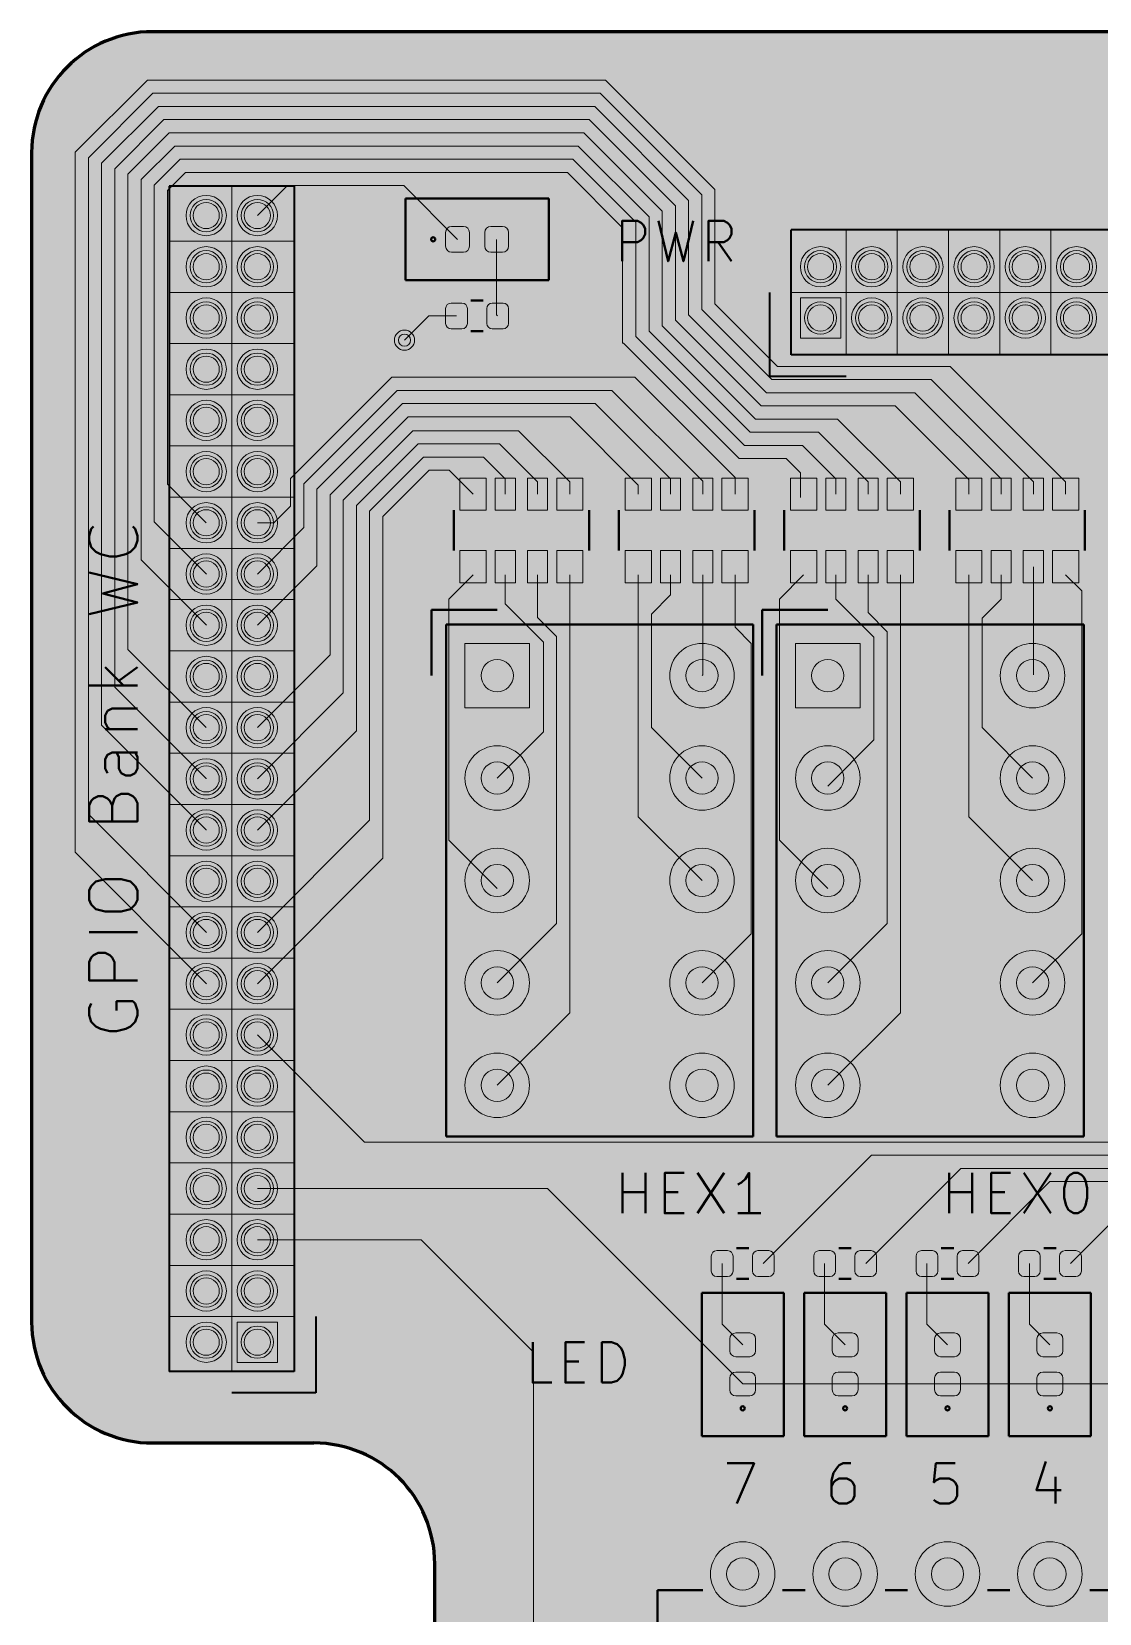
# Model space of a CAD drawing. Header units: millimetres. Extents: x 0 to 100, y -70 to 0.
# Drawn here: x 0 to 26.49, y -39.22 to 0 of the extents above; entities that cross this region are included whole.
import ezdxf

# ---------------------------------------------------------------- set-up
doc = ezdxf.new("R2010")
doc.units = ezdxf.units.MM
for name, color, linetype, lineweight, true_color in [('application board F.Cu', 8, 'Continuous', 18, 0x777779), ('application board F.Silkscreen', 18, 'Continuous', 40, 0x000000), ('application board pcb edge', 18, 'Continuous', 60, 0x000000), ('GPIO connector frame', 18, 'Continuous', 35, 0x000000), ('GPIO connector holes', 18, 'Continuous', 5, 0x000000), ('pcb board fill', 7, 'Continuous', 13, 0xefefef)]:
    doc.layers.add(name, color=color, linetype=linetype, lineweight=lineweight, true_color=true_color)

msp = doc.modelspace()

# ---------------------------------------------------------------- hatches: boundary and pattern name
at = {"layer": 'pcb board fill', "transparency": 33554687}
h = msp.add_hatch(color=256, dxfattribs=at)
edge = h.paths.add_edge_path(flags=0)
edge.add_line((100, -67.01), (100, -35.01))
edge.add_line((100, -35.01), (100, -3))
edge.add_arc((97, -3), 3, 0, 90)
edge.add_line((97, 0), (50, 0))
edge.add_line((50, 0), (3, 0))
edge.add_arc((3, -3), 3, 90, 180)
edge.add_line((0, -3), (0, -32))
edge.add_arc((3, -32), 3, 180, 270)
edge.add_line((3, -35), (7, -35))
edge.add_arc((7, -38), 3, 0, 90, ccw=False)
edge.add_line((10, -38), (10, -57))
edge.add_arc((13, -57), 3, 180, 270)
edge.add_line((13, -60), (15, -60))
edge.add_arc((15, -63), 3, 0, 90, ccw=False)
edge.add_line((18, -63), (18, -68))
edge.add_arc((20, -68), 2, 180, 270)
edge.add_line((20, -70), (50, -70))
edge.add_line((50, -70), (97, -70.000025))
edge.add_arc((96.9974, -66.9974), 3.002626, 270.0496133, 359.7595675)

# ---------------------------------------------------------------- linework, layer by layer
at = {"layer": 'application board F.Cu', "flags": 128}
for points in [[(1.081, -2.991864), (2.871864, -1.201)], [(1.408, -3.127312), (3.007312, -1.528)], [(2.871864, -1.201), (14.238136, -1.201)], [(3.007312, -1.528), (14.102688, -1.528)], [(14.102688, -1.528), (16.623, -4.048312)], [(14.238136, -1.201), (16.95, -3.912864)], [(1.735, -3.26276), (3.14276, -1.855)], [(3.14276, -1.855), (13.96724, -1.855)], [(13.96724, -1.855), (16.296, -4.18376)], [(3.278208, -2.182), (2.062, -3.398208)], [(13.831792, -2.182), (3.278208, -2.182)], [(15.969, -4.319208), (13.831792, -2.182)], [(3.413656, -2.509), (2.389, -3.533656)], [(13.696344, -2.509), (3.413656, -2.509)], [(15.642, -4.454656), (13.696344, -2.509)], [(1.081, -20.351), (1.081, -2.991864)], [(1.408, -19.408), (1.408, -3.127312)], [(2.716, -3.669104), (3.549104, -2.836)], [(3.549104, -2.836), (13.560896, -2.836)], [(13.560896, -2.836), (15.315, -4.590104)], [(1.735, -17.195), (1.735, -3.26276)], [(2.062, -3.398208), (2.062, -16.252)], [(3.043, -3.804552), (3.684552, -3.163)], [(3.82, -3.49), (3.37, -3.94)], [(3.684552, -3.163), (13.425448, -3.163)], [(13.29, -3.49), (3.82, -3.49)], [(14.661, -4.861), (13.29, -3.49)], [(13.425448, -3.163), (14.988, -4.725552)], [(2.389, -3.533656), (2.389, -15.319)], [(2.716, -13.096), (2.716, -3.669104)], [(3.043, -12.153), (3.043, -3.804552)], [(5.6, -4.56), (6.343, -3.817)], [(6.343, -3.817), (9.232, -3.817)], [(9.232, -3.817), (10.565, -5.15)], [(16.95, -3.912864), (16.95, -6.750416)], [(3.37, -3.94), (3.37, -11.22)], [(16.296, -4.18376), (16.296, -7.021312)], [(16.623, -4.048312), (16.623, -6.885864)], [(15.315, -4.590104), (15.315, -7.427656)], [(15.642, -7.292208), (15.642, -4.454656)], [(15.969, -7.15676), (15.969, -4.319208)], [(10.27, -4.9775), (10.281228, -4.921054), (10.313202, -4.873202), (10.361054, -4.841228), (10.4175, -4.83), (10.7125, -4.83), (10.768946, -4.841228), (10.816798, -4.873202), (10.848772, -4.921054), (10.86, -4.9775), (10.86, -5.3225), (10.848772, -5.378946), (10.816798, -5.426798), (10.768946, -5.458772), (10.7125, -5.47), (10.4175, -5.47), (10.361054, -5.458772), (10.313202, -5.426798), (10.281228, -5.378946), (10.27, -5.3225), (10.27, -4.9775)], [(11.24, -4.9775), (11.251228, -4.921054), (11.283202, -4.873202), (11.331054, -4.841228), (11.3875, -4.83), (11.6825, -4.83), (11.738946, -4.841228), (11.786798, -4.873202), (11.818772, -4.921054), (11.83, -4.9775), (11.83, -5.3225), (11.818772, -5.378946), (11.786798, -5.426798), (11.738946, -5.458772), (11.6825, -5.47), (11.3875, -5.47), (11.331054, -5.458772), (11.283202, -5.426798), (11.251228, -5.378946), (11.24, -5.3225), (11.24, -4.9775)], [(14.661, -7.723), (14.661, -4.861)], [(14.988, -4.725552), (14.988, -7.563104)], [(11.535, -5.15), (11.535, -7.025)], [(19.07, -6.6), (20.07, -6.6), (20.07, -7.6), (19.07, -7.6), (19.07, -6.6)], [(9.25, -7.65), (9.85, -7.05)], [(9.85, -7.05), (10.54, -7.05)], [(10.27, -6.865), (10.280276, -6.813338), (10.309541, -6.769541), (10.353338, -6.740276), (10.405, -6.73), (10.675, -6.73), (10.726662, -6.740276), (10.770459, -6.769541), (10.799724, -6.813338), (10.81, -6.865), (10.81, -7.235), (10.799724, -7.286662), (10.770459, -7.330459), (10.726662, -7.359724), (10.675, -7.37), (10.405, -7.37), (10.353338, -7.359724), (10.309541, -7.330459), (10.280276, -7.286662), (10.27, -7.235), (10.27, -6.865)], [(11.29, -6.865), (11.300276, -6.813338), (11.329541, -6.769541), (11.373338, -6.740276), (11.425, -6.73), (11.695, -6.73), (11.746662, -6.740276), (11.790459, -6.769541), (11.819724, -6.813338), (11.83, -6.865), (11.83, -7.235), (11.819724, -7.286662), (11.790459, -7.330459), (11.746662, -7.359724), (11.695, -7.37), (11.425, -7.37), (11.373338, -7.359724), (11.329541, -7.330459), (11.300276, -7.286662), (11.29, -7.235), (11.29, -6.865)], [(11.535, -7.025), (11.56, -7.05)], [(16.296, -7.021312), (18.228688, -8.954)], [(16.623, -6.885864), (18.364136, -8.627)], [(16.95, -6.750416), (18.499584, -8.3)], [(15.315, -7.427656), (17.822344, -9.935)], [(17.957792, -9.608), (15.642, -7.292208)], [(18.09324, -9.281), (15.969, -7.15676)], [(14.685448, -7.723), (14.661, -7.723)], [(17.551448, -10.589), (14.685448, -7.723)], [(14.988, -7.563104), (17.686896, -10.262)], [(6.423, -11.077), (8.931, -8.569)], [(8.931, -8.569), (14.961, -8.569)], [(14.961, -8.569), (17.45, -11.058)], [(18.364136, -8.627), (22.311, -8.627)], [(18.499584, -8.3), (22.784, -8.3)], [(22.311, -8.627), (24.85, -11.166)], [(22.784, -8.3), (25.65, -11.166)], [(9.066448, -8.896), (6.75, -11.212448)], [(14.396, -8.896), (9.066448, -8.896)], [(16.65, -11.15), (14.396, -8.896)], [(18.228688, -8.954), (21.913, -8.954)], [(21.913, -8.954), (24.05, -11.091)], [(9.201896, -9.223), (7.077, -11.347896)], [(13.982, -9.223), (9.201896, -9.223)], [(15.85, -11.091), (13.982, -9.223)], [(21.421, -9.281), (18.09324, -9.281)], [(23.25, -11.11), (21.421, -9.281)], [(9.337344, -9.55), (7.404, -11.483344)], [(13.356328, -9.55), (9.337344, -9.55)], [(15.05, -11.243672), (13.356328, -9.55)], [(19.992, -9.608), (17.957792, -9.608)], [(21.55, -11.166), (19.992, -9.608)], [(9.453792, -9.896), (7.731, -11.618792)], [(12.08, -9.896), (9.453792, -9.896)], [(13.35, -11.166), (12.08, -9.896)], [(17.822344, -9.935), (19.519, -9.935)], [(19.519, -9.935), (20.75, -11.166)], [(9.58924, -10.223), (8.058, -11.75424)], [(9.724688, -10.55), (8.385, -11.889688)], [(11.607, -10.223), (9.58924, -10.223)], [(11.209, -10.55), (9.724688, -10.55)], [(11.75, -11.091), (11.209, -10.55)], [(12.55, -11.166), (11.607, -10.223)], [(18.719, -10.589), (17.551448, -10.589)], [(17.686896, -10.262), (19.121, -10.262)], [(19.07, -10.94), (18.719, -10.589)], [(19.121, -10.262), (19.95, -11.091)], [(8.712, -12.025136), (9.860136, -10.877)], [(9.860136, -10.877), (10.357, -10.877)], [(10.357, -10.877), (10.95, -11.47)], [(19.07, -11.55), (19.07, -10.94)], [(3.37, -11.22), (4.33, -12.18)], [(6.423, -11.767), (6.423, -11.077)], [(6.75, -11.212448), (6.75, -12.3)], [(7.077, -11.347896), (7.077, -13.243)], [(10.625, -11.07), (11.275, -11.07), (11.275, -11.87), (10.625, -11.87), (10.625, -11.07)], [(11.5, -11.07), (12, -11.07), (12, -11.87), (11.5, -11.87), (11.5, -11.07)], [(11.75, -11.47), (11.75, -11.091)], [(12.3, -11.07), (12.8, -11.07), (12.8, -11.87), (12.3, -11.87), (12.3, -11.07)], [(12.55, -11.47), (12.55, -11.166)], [(13.025, -11.07), (13.675, -11.07), (13.675, -11.87), (13.025, -11.87), (13.025, -11.07)], [(13.35, -11.47), (13.35, -11.166)], [(14.725, -11.07), (15.375, -11.07), (15.375, -11.87), (14.725, -11.87), (14.725, -11.07)], [(15.05, -11.47), (15.05, -11.243672)], [(15.6, -11.07), (16.1, -11.07), (16.1, -11.87), (15.6, -11.87), (15.6, -11.07)], [(15.85, -11.47), (15.85, -11.091)], [(16.4, -11.07), (16.9, -11.07), (16.9, -11.87), (16.4, -11.87), (16.4, -11.07)], [(16.65, -11.47), (16.65, -11.15)], [(17.125, -11.07), (17.775, -11.07), (17.775, -11.87), (17.125, -11.87), (17.125, -11.07)], [(17.45, -11.058), (17.45, -11.47)], [(18.825, -11.07), (19.475, -11.07), (19.475, -11.87), (18.825, -11.87), (18.825, -11.07)], [(19.7, -11.07), (20.2, -11.07), (20.2, -11.87), (19.7, -11.87), (19.7, -11.07)], [(19.95, -11.091), (19.95, -11.47)], [(20.5, -11.07), (21, -11.07), (21, -11.87), (20.5, -11.87), (20.5, -11.07)], [(20.75, -11.166), (20.75, -11.47)], [(21.225, -11.07), (21.875, -11.07), (21.875, -11.87), (21.225, -11.87), (21.225, -11.07)], [(21.55, -11.47), (21.55, -11.166)], [(22.925, -11.07), (23.575, -11.07), (23.575, -11.87), (22.925, -11.87), (22.925, -11.07)], [(23.25, -11.47), (23.25, -11.11)], [(23.8, -11.07), (24.3, -11.07), (24.3, -11.87), (23.8, -11.87), (23.8, -11.07)], [(24.05, -11.091), (24.05, -11.47)], [(24.6, -11.07), (25.1, -11.07), (25.1, -11.87), (24.6, -11.87), (24.6, -11.07)], [(24.85, -11.166), (24.85, -11.47)], [(25.325, -11.07), (25.975, -11.07), (25.975, -11.87), (25.325, -11.87), (25.325, -11.07)], [(25.65, -11.166), (25.65, -11.47)], [(6.01, -12.18), (6.423, -11.767)], [(7.404, -11.483344), (7.404, -15.456)], [(7.731, -11.618792), (7.731, -16.399)], [(8.058, -11.75424), (8.058, -17.342)], [(4.34, -13.45), (3.043, -12.153)], [(8.385, -11.889688), (8.385, -19.555)], [(8.712, -20.498), (8.712, -12.025136)], [(5.6, -12.18), (6.01, -12.18)], [(6.75, -12.3), (5.6, -13.45)], [(10.625, -12.87), (11.275, -12.87), (11.275, -13.67), (10.625, -13.67), (10.625, -12.87)], [(11.5, -12.87), (12, -12.87), (12, -13.67), (11.5, -13.67), (11.5, -12.87)], [(12.3, -12.87), (12.8, -12.87), (12.8, -13.67), (12.3, -13.67), (12.3, -12.87)], [(13.025, -12.87), (13.675, -12.87), (13.675, -13.67), (13.025, -13.67), (13.025, -12.87)], [(14.725, -12.87), (15.375, -12.87), (15.375, -13.67), (14.725, -13.67), (14.725, -12.87)], [(15.6, -12.87), (16.1, -12.87), (16.1, -13.67), (15.6, -13.67), (15.6, -12.87)], [(16.4, -12.87), (16.9, -12.87), (16.9, -13.67), (16.4, -13.67), (16.4, -12.87)], [(17.125, -12.87), (17.775, -12.87), (17.775, -13.67), (17.125, -13.67), (17.125, -12.87)], [(18.825, -12.87), (19.475, -12.87), (19.475, -13.67), (18.825, -13.67), (18.825, -12.87)], [(19.7, -12.87), (20.2, -12.87), (20.2, -13.67), (19.7, -13.67), (19.7, -12.87)], [(20.5, -12.87), (21, -12.87), (21, -13.67), (20.5, -13.67), (20.5, -12.87)], [(21.225, -12.87), (21.875, -12.87), (21.875, -13.67), (21.225, -13.67), (21.225, -12.87)], [(22.925, -12.87), (23.575, -12.87), (23.575, -13.67), (22.925, -13.67), (22.925, -12.87)], [(23.8, -12.87), (24.3, -12.87), (24.3, -13.67), (23.8, -13.67), (23.8, -12.87)], [(24.6, -12.87), (25.1, -12.87), (25.1, -13.67), (24.6, -13.67), (24.6, -12.87)], [(25.325, -12.87), (25.975, -12.87), (25.975, -13.67), (25.325, -13.67), (25.325, -12.87)], [(4.34, -14.72), (2.716, -13.096)], [(7.077, -13.243), (5.6, -14.72)], [(24.85, -13.27), (24.85, -15.95)], [(10.95, -13.47), (10.35, -14.07)], [(11.75, -13.47), (11.75, -14.192109)], [(12.55, -13.47), (12.55, -14.529661)], [(13.35, -13.47), (13.35, -24.33)], [(15.05, -13.47), (15.05, -19.47)], [(15.85, -13.47), (15.85, -13.97)], [(16.65, -13.47), (16.65, -15.95)], [(17.45, -13.47), (17.45, -14.77)], [(19.15, -13.47), (18.55, -14.07)], [(19.95, -13.47), (19.95, -14.07)], [(20.75, -13.47), (20.75, -14.407552)], [(21.55, -13.47), (21.55, -24.33)], [(23.25, -13.47), (23.25, -19.47)], [(24.05, -13.47), (24.05, -14.07)], [(25.65, -13.47), (26.05, -13.87)], [(10.35, -14.07), (10.35, -20.05)], [(15.85, -13.97), (15.377, -14.443)], [(18.55, -14.07), (18.55, -20.05)], [(19.95, -14.07), (20.896, -15.016)], [(24.05, -14.07), (23.577, -14.543)], [(26.05, -13.87), (26.05, -22.37)], [(11.75, -14.192109), (12.696, -15.138109)], [(15.377, -14.443), (15.377, -17.257)], [(20.75, -14.407552), (21.223, -14.880552)], [(12.55, -14.529661), (13.023, -15.002661)], [(17.45, -14.77), (17.85, -15.17)], [(21.223, -14.880552), (21.223, -22.117)], [(23.577, -14.543), (23.577, -17.257)], [(10.75, -16.77), (10.75, -15.17), (12.35, -15.17), (12.35, -16.77), (10.75, -16.77)], [(12.696, -15.138109), (12.696, -17.364)], [(13.023, -15.002661), (13.023, -22.117)], [(17.85, -15.17), (17.85, -22.37)], [(18.95, -16.77), (18.95, -15.17), (20.55, -15.17), (20.55, -16.77), (18.95, -16.77)], [(20.896, -15.016), (20.896, -17.564)], [(2.389, -15.319), (4.33, -17.26)], [(7.404, -15.456), (5.6, -17.26)], [(16.65, -15.95), (16.63, -15.97)], [(2.062, -16.252), (4.33, -18.52)], [(7.731, -16.399), (5.6, -18.53)], [(4.33, -19.79), (1.735, -17.195)], [(15.377, -17.257), (16.63, -18.51)], [(23.577, -17.257), (24.83, -18.51)], [(8.058, -17.342), (5.6, -19.8)], [(12.696, -17.364), (11.55, -18.51)], [(20.896, -17.564), (19.75, -18.71)], [(4.33, -18.52), (4.33, -18.53)], [(4.34, -22.34), (1.408, -19.408)], [(8.385, -19.555), (5.6, -22.34)], [(15.05, -19.47), (16.63, -21.05)], [(23.25, -19.47), (24.83, -21.05)], [(4.33, -19.8), (4.33, -19.79)], [(4.34, -23.61), (1.081, -20.351)], [(10.35, -20.05), (11.55, -21.25)], [(18.55, -20.05), (19.75, -21.25)], [(5.6, -23.61), (8.712, -20.498)], [(13.023, -22.117), (11.55, -23.59)], [(21.223, -22.117), (19.75, -23.59)], [(17.85, -22.37), (16.63, -23.59)], [(26.05, -22.37), (24.83, -23.59)], [(13.35, -24.33), (11.55, -26.13)], [(21.55, -24.33), (19.75, -26.13)], [(8.25789, -27.53789), (5.6, -24.88)], [(32.31211, -27.53789), (8.25789, -27.53789)], [(20.83511, -27.86489), (18.15, -30.55)], [(23.04811, -28.19189), (20.69, -30.55)], [(37.497974, -27.86489), (20.83511, -27.86489)], [(37.633422, -28.19189), (23.04811, -28.19189)], [(25.26111, -28.51889), (23.23, -30.55)], [(37.76887, -28.51889), (25.26111, -28.51889)], [(5.6, -28.69), (12.795, -28.69)], [(12.795, -28.69), (17.64, -33.535)], [(25.77, -30.55), (27.47411, -28.84589)], [(5.6, -29.96), (9.66, -29.96)], [(9.66, -29.96), (12.45, -32.75)], [(17.4, -30.735), (17.389724, -30.786662), (17.360459, -30.830459), (17.316662, -30.859724), (17.265, -30.87), (16.995, -30.87), (16.943338, -30.859724), (16.899541, -30.830459), (16.870276, -30.786662), (16.86, -30.735), (16.86, -30.365), (16.870276, -30.313338), (16.899541, -30.269541), (16.943338, -30.240276), (16.995, -30.23), (17.265, -30.23), (17.316662, -30.240276), (17.360459, -30.269541), (17.389724, -30.313338), (17.4, -30.365), (17.4, -30.735)], [(17.13, -30.55), (17.13, -32.055)], [(18.42, -30.735), (18.409724, -30.786662), (18.380459, -30.830459), (18.336662, -30.859724), (18.285, -30.87), (18.015, -30.87), (17.963338, -30.859724), (17.919541, -30.830459), (17.890276, -30.786662), (17.88, -30.735), (17.88, -30.365), (17.890276, -30.313338), (17.919541, -30.269541), (17.963338, -30.240276), (18.015, -30.23), (18.285, -30.23), (18.336662, -30.240276), (18.380459, -30.269541), (18.409724, -30.313338), (18.42, -30.365), (18.42, -30.735)], [(19.94, -30.735), (19.929724, -30.786662), (19.900459, -30.830459), (19.856662, -30.859724), (19.805, -30.87), (19.535, -30.87), (19.483338, -30.859724), (19.439541, -30.830459), (19.410276, -30.786662), (19.4, -30.735), (19.4, -30.365), (19.410276, -30.313338), (19.439541, -30.269541), (19.483338, -30.240276), (19.535, -30.23), (19.805, -30.23), (19.856662, -30.240276), (19.900459, -30.269541), (19.929724, -30.313338), (19.94, -30.365), (19.94, -30.735)], [(19.67, -30.55), (19.67, -32.055)], [(20.96, -30.735), (20.949724, -30.786662), (20.920459, -30.830459), (20.876662, -30.859724), (20.825, -30.87), (20.555, -30.87), (20.503338, -30.859724), (20.459541, -30.830459), (20.430276, -30.786662), (20.42, -30.735), (20.42, -30.365), (20.430276, -30.313338), (20.459541, -30.269541), (20.503338, -30.240276), (20.555, -30.23), (20.825, -30.23), (20.876662, -30.240276), (20.920459, -30.269541), (20.949724, -30.313338), (20.96, -30.365), (20.96, -30.735)], [(22.48, -30.735), (22.469724, -30.786662), (22.440459, -30.830459), (22.396662, -30.859724), (22.345, -30.87), (22.075, -30.87), (22.023338, -30.859724), (21.979541, -30.830459), (21.950276, -30.786662), (21.94, -30.735), (21.94, -30.365), (21.950276, -30.313338), (21.979541, -30.269541), (22.023338, -30.240276), (22.075, -30.23), (22.345, -30.23), (22.396662, -30.240276), (22.440459, -30.269541), (22.469724, -30.313338), (22.48, -30.365), (22.48, -30.735)], [(22.21, -30.55), (22.21, -32.055)], [(23.5, -30.735), (23.489724, -30.786662), (23.460459, -30.830459), (23.416662, -30.859724), (23.365, -30.87), (23.095, -30.87), (23.043338, -30.859724), (22.999541, -30.830459), (22.970276, -30.786662), (22.96, -30.735), (22.96, -30.365), (22.970276, -30.313338), (22.999541, -30.269541), (23.043338, -30.240276), (23.095, -30.23), (23.365, -30.23), (23.416662, -30.240276), (23.460459, -30.269541), (23.489724, -30.313338), (23.5, -30.365), (23.5, -30.735)], [(25.02, -30.735), (25.009724, -30.786662), (24.980459, -30.830459), (24.936662, -30.859724), (24.885, -30.87), (24.615, -30.87), (24.563338, -30.859724), (24.519541, -30.830459), (24.490276, -30.786662), (24.48, -30.735), (24.48, -30.365), (24.490276, -30.313338), (24.519541, -30.269541), (24.563338, -30.240276), (24.615, -30.23), (24.885, -30.23), (24.936662, -30.240276), (24.980459, -30.269541), (25.009724, -30.313338), (25.02, -30.365), (25.02, -30.735)], [(24.75, -30.55), (24.75, -32.055)], [(26.04, -30.735), (26.029724, -30.786662), (26.000459, -30.830459), (25.956662, -30.859724), (25.905, -30.87), (25.635, -30.87), (25.583338, -30.859724), (25.539541, -30.830459), (25.510276, -30.786662), (25.5, -30.735), (25.5, -30.365), (25.510276, -30.313338), (25.539541, -30.269541), (25.583338, -30.240276), (25.635, -30.23), (25.905, -30.23), (25.956662, -30.240276), (26.000459, -30.269541), (26.029724, -30.313338), (26.04, -30.365), (26.04, -30.735)], [(5.1, -33), (5.1, -32), (6.1, -32), (6.1, -33), (5.1, -33)], [(17.13, -32.055), (17.64, -32.565)], [(19.67, -32.055), (20.18, -32.565)], [(22.21, -32.055), (22.72, -32.565)], [(24.75, -32.055), (25.26, -32.565)], [(17.4675, -32.86), (17.411054, -32.848772), (17.363202, -32.816798), (17.331228, -32.768946), (17.32, -32.7125), (17.32, -32.4175), (17.331228, -32.361054), (17.363202, -32.313202), (17.411054, -32.281228), (17.4675, -32.27), (17.8125, -32.27), (17.868946, -32.281228), (17.916798, -32.313202), (17.948772, -32.361054), (17.96, -32.4175), (17.96, -32.7125), (17.948772, -32.768946), (17.916798, -32.816798), (17.868946, -32.848772), (17.8125, -32.86), (17.4675, -32.86)], [(20.0075, -32.86), (19.951054, -32.848772), (19.903202, -32.816798), (19.871228, -32.768946), (19.86, -32.7125), (19.86, -32.4175), (19.871228, -32.361054), (19.903202, -32.313202), (19.951054, -32.281228), (20.0075, -32.27), (20.3525, -32.27), (20.408946, -32.281228), (20.456798, -32.313202), (20.488772, -32.361054), (20.5, -32.4175), (20.5, -32.7125), (20.488772, -32.768946), (20.456798, -32.816798), (20.408946, -32.848772), (20.3525, -32.86), (20.0075, -32.86)], [(22.5475, -32.86), (22.491054, -32.848772), (22.443202, -32.816798), (22.411228, -32.768946), (22.4, -32.7125), (22.4, -32.4175), (22.411228, -32.361054), (22.443202, -32.313202), (22.491054, -32.281228), (22.5475, -32.27), (22.8925, -32.27), (22.948946, -32.281228), (22.996798, -32.313202), (23.028772, -32.361054), (23.04, -32.4175), (23.04, -32.7125), (23.028772, -32.768946), (22.996798, -32.816798), (22.948946, -32.848772), (22.8925, -32.86), (22.5475, -32.86)], [(25.0875, -32.86), (25.031054, -32.848772), (24.983202, -32.816798), (24.951228, -32.768946), (24.94, -32.7125), (24.94, -32.4175), (24.951228, -32.361054), (24.983202, -32.313202), (25.031054, -32.281228), (25.0875, -32.27), (25.4325, -32.27), (25.488946, -32.281228), (25.536798, -32.313202), (25.568772, -32.361054), (25.58, -32.4175), (25.58, -32.7125), (25.568772, -32.768946), (25.536798, -32.816798), (25.488946, -32.848772), (25.4325, -32.86), (25.0875, -32.86)], [(12.45, -32.75), (12.45, -49.74)], [(17.4675, -33.83), (17.411054, -33.818772), (17.363202, -33.786798), (17.331228, -33.738946), (17.32, -33.6825), (17.32, -33.3875), (17.331228, -33.331054), (17.363202, -33.283202), (17.411054, -33.251228), (17.4675, -33.24), (17.8125, -33.24), (17.868946, -33.251228), (17.916798, -33.283202), (17.948772, -33.331054), (17.96, -33.3875), (17.96, -33.6825), (17.948772, -33.738946), (17.916798, -33.786798), (17.868946, -33.818772), (17.8125, -33.83), (17.4675, -33.83)], [(20.0075, -33.83), (19.951054, -33.818772), (19.903202, -33.786798), (19.871228, -33.738946), (19.86, -33.6825), (19.86, -33.3875), (19.871228, -33.331054), (19.903202, -33.283202), (19.951054, -33.251228), (20.0075, -33.24), (20.3525, -33.24), (20.408946, -33.251228), (20.456798, -33.283202), (20.488772, -33.331054), (20.5, -33.3875), (20.5, -33.6825), (20.488772, -33.738946), (20.456798, -33.786798), (20.408946, -33.818772), (20.3525, -33.83), (20.0075, -33.83)], [(22.5475, -33.83), (22.491054, -33.818772), (22.443202, -33.786798), (22.411228, -33.738946), (22.4, -33.6825), (22.4, -33.3875), (22.411228, -33.331054), (22.443202, -33.283202), (22.491054, -33.251228), (22.5475, -33.24), (22.8925, -33.24), (22.948946, -33.251228), (22.996798, -33.283202), (23.028772, -33.331054), (23.04, -33.3875), (23.04, -33.6825), (23.028772, -33.738946), (22.996798, -33.786798), (22.948946, -33.818772), (22.8925, -33.83), (22.5475, -33.83)], [(25.0875, -33.83), (25.031054, -33.818772), (24.983202, -33.786798), (24.951228, -33.738946), (24.94, -33.6825), (24.94, -33.3875), (24.951228, -33.331054), (24.983202, -33.283202), (25.031054, -33.251228), (25.0875, -33.24), (25.4325, -33.24), (25.488946, -33.251228), (25.536798, -33.283202), (25.568772, -33.331054), (25.58, -33.3875), (25.58, -33.6825), (25.568772, -33.738946), (25.536798, -33.786798), (25.488946, -33.818772), (25.4325, -33.83), (25.0875, -33.83)], [(17.64, -33.535), (35.42, -33.535)]]:
    msp.add_lwpolyline(points, dxfattribs=at)
at = {"layer": 'application board F.Cu'}
for centre, radius in [((4.33, -4.56), 0.5), ((4.33, -4.56), 0.325), ((5.6, -4.56), 0.5), ((5.6, -4.56), 0.325), ((4.33, -5.83), 0.5), ((5.6, -5.83), 0.5), ((19.57, -5.83), 0.5), ((20.84, -5.83), 0.5), ((22.11, -5.83), 0.5), ((23.38, -5.83), 0.5), ((24.65, -5.83), 0.5), ((25.92, -5.83), 0.5), ((4.33, -5.83), 0.325), ((5.6, -5.83), 0.325), ((19.57, -5.83), 0.325), ((20.84, -5.83), 0.325), ((22.11, -5.83), 0.325), ((23.38, -5.83), 0.325), ((24.65, -5.83), 0.325), ((25.92, -5.83), 0.325), ((4.33, -7.1), 0.5), ((5.6, -7.1), 0.5), ((20.84, -7.1), 0.5), ((22.11, -7.1), 0.5), ((23.38, -7.1), 0.5), ((24.65, -7.1), 0.5), ((25.92, -7.1), 0.5), ((4.33, -7.1), 0.325), ((5.6, -7.1), 0.325), ((19.57, -7.1), 0.325), ((20.84, -7.1), 0.325), ((22.11, -7.1), 0.325), ((23.38, -7.1), 0.325), ((24.65, -7.1), 0.325), ((25.92, -7.1), 0.325), ((9.25, -7.65), 0.25), ((9.25, -7.65), 0.15), ((4.33, -8.37), 0.5), ((4.33, -8.37), 0.325), ((5.6, -8.37), 0.5), ((5.6, -8.37), 0.325), ((4.33, -9.64), 0.5), ((4.33, -9.64), 0.325), ((5.6, -9.64), 0.5), ((5.6, -9.64), 0.325), ((4.33, -10.91), 0.5), ((4.33, -10.91), 0.325), ((5.6, -10.91), 0.5), ((5.6, -10.91), 0.325), ((4.33, -12.18), 0.5), ((5.6, -12.18), 0.5), ((4.33, -12.18), 0.325), ((5.6, -12.18), 0.325), ((4.33, -13.45), 0.5), ((4.33, -13.45), 0.325), ((5.6, -13.45), 0.5), ((5.6, -13.45), 0.325), ((4.33, -14.72), 0.5), ((4.33, -14.72), 0.325), ((5.6, -14.72), 0.5), ((5.6, -14.72), 0.325), ((16.63, -15.97), 0.8), ((24.83, -15.97), 0.8), ((4.33, -15.99), 0.5), ((4.33, -15.99), 0.325), ((5.6, -15.99), 0.5), ((5.6, -15.99), 0.325), ((11.55, -15.97), 0.4), ((16.63, -15.97), 0.4), ((19.75, -15.97), 0.4), ((24.83, -15.97), 0.4), ((4.33, -17.26), 0.5), ((5.6, -17.26), 0.5), ((4.33, -17.26), 0.325), ((5.6, -17.26), 0.325), ((4.33, -18.53), 0.5), ((5.6, -18.53), 0.5), ((11.55, -18.51), 0.8), ((16.63, -18.51), 0.8), ((19.75, -18.51), 0.8), ((24.83, -18.51), 0.8), ((4.33, -18.53), 0.325), ((5.6, -18.53), 0.325), ((11.55, -18.51), 0.4), ((16.63, -18.51), 0.4), ((19.75, -18.51), 0.4), ((24.83, -18.51), 0.4), ((4.33, -19.8), 0.5), ((4.33, -19.8), 0.325), ((5.6, -19.8), 0.5), ((5.6, -19.8), 0.325), ((11.55, -21.05), 0.8), ((16.63, -21.05), 0.8), ((19.75, -21.05), 0.8), ((24.83, -21.05), 0.8), ((4.33, -21.07), 0.5), ((4.33, -21.07), 0.325), ((5.6, -21.07), 0.5), ((5.6, -21.07), 0.325), ((11.55, -21.05), 0.4), ((16.63, -21.05), 0.4), ((19.75, -21.05), 0.4), ((24.83, -21.05), 0.4), ((4.33, -22.34), 0.5), ((5.6, -22.34), 0.5), ((4.33, -22.34), 0.325), ((5.6, -22.34), 0.325), ((4.33, -23.61), 0.5), ((5.6, -23.61), 0.5), ((11.55, -23.59), 0.8), ((16.63, -23.59), 0.8), ((19.75, -23.59), 0.8), ((24.83, -23.59), 0.8), ((4.33, -23.61), 0.325), ((5.6, -23.61), 0.325), ((11.55, -23.59), 0.4), ((16.63, -23.59), 0.4), ((19.75, -23.59), 0.4), ((24.83, -23.59), 0.4), ((4.33, -24.88), 0.5), ((4.33, -24.88), 0.325), ((5.6, -24.88), 0.5), ((5.6, -24.88), 0.325), ((11.55, -26.13), 0.8), ((16.63, -26.13), 0.8), ((19.75, -26.13), 0.8), ((24.83, -26.13), 0.8), ((4.33, -26.15), 0.5), ((4.33, -26.15), 0.325), ((5.6, -26.15), 0.5), ((5.6, -26.15), 0.325), ((11.55, -26.13), 0.4), ((16.63, -26.13), 0.4), ((19.75, -26.13), 0.4), ((24.83, -26.13), 0.4), ((4.33, -27.42), 0.5), ((5.6, -27.42), 0.5), ((4.33, -27.42), 0.325), ((5.6, -27.42), 0.325), ((4.33, -28.69), 0.5), ((5.6, -28.69), 0.5), ((4.33, -28.69), 0.325), ((5.6, -28.69), 0.325), ((4.33, -29.96), 0.5), ((4.33, -29.96), 0.325), ((5.6, -29.96), 0.5), ((5.6, -29.96), 0.325), ((4.33, -31.23), 0.5), ((4.33, -31.23), 0.325), ((5.6, -31.23), 0.5), ((5.6, -31.23), 0.325), ((4.33, -32.5), 0.5), ((4.33, -32.5), 0.325), ((5.6, -32.5), 0.325), ((17.64, -38.25), 0.8), ((20.18, -38.25), 0.8), ((22.72, -38.25), 0.8), ((25.26, -38.25), 0.8), ((17.64, -38.25), 0.4), ((20.18, -38.25), 0.4), ((22.72, -38.25), 0.4), ((25.26, -38.25), 0.4)]:
    msp.add_circle(centre, radius, dxfattribs=at)
at = {"layer": 'application board F.Silkscreen', "flags": 128}
for points in [[(9.272, -6.166), (9.272, -4.134)], [(9.272, -4.134), (12.828, -4.134)], [(12.828, -4.134), (12.828, -6.166)], [(14.646666, -5.69238), (14.646666, -4.69238), (15.027619, -4.69238), (15.122857, -4.74), (15.170476, -4.787619), (15.218095, -4.882857), (15.218095, -5.025714), (15.170476, -5.120952), (15.122857, -5.168571), (15.027619, -5.21619), (14.646666, -5.21619)], [(15.551428, -4.69238), (15.789523, -5.69238), (15.98, -4.978095), (16.170476, -5.69238), (16.408571, -4.69238)], [(16.789523, -5.69238), (16.789523, -4.69238), (17.170476, -4.69238), (17.265714, -4.74), (17.313333, -4.787619), (17.360952, -4.882857), (17.360952, -5.025714), (17.313333, -5.120952), (17.265714, -5.168571), (17.170476, -5.21619), (16.789523, -5.21619)], [(17.360952, -5.69238), (17.027619, -5.21619)], [(12.828, -6.166), (9.272, -6.166)], [(10.896359, -6.67), (11.203641, -6.67)], [(10.896359, -7.43), (11.203641, -7.43)], [(10.47, -12.87), (10.47, -11.87)], [(13.83, -12.87), (13.83, -11.87)], [(14.57, -12.87), (14.57, -11.87)], [(17.93, -12.87), (17.93, -11.87)], [(18.67, -12.87), (18.67, -11.87)], [(22.03, -12.87), (22.03, -11.87)], [(22.77, -12.87), (22.77, -11.87)], [(26.13, -12.87), (26.13, -11.87)], [(2.508571, -12.272857), (2.565714, -12.33), (2.622857, -12.501428), (2.622857, -12.615714), (2.565714, -12.787142), (2.451428, -12.901428), (2.337142, -12.958571), (2.108571, -13.015714), (1.937142, -13.015714), (1.708571, -12.958571), (1.594285, -12.901428), (1.48, -12.787142), (1.422857, -12.615714), (1.422857, -12.501428), (1.48, -12.33), (1.537142, -12.272857)], [(1.422857, -14.444285), (2.622857, -14.158571), (1.765714, -13.93), (2.622857, -13.701428), (1.422857, -13.415714)], [(9.92, -15.97), (9.92, -14.34)], [(9.92, -14.34), (11.55, -14.34)], [(18.12, -14.34), (19.75, -14.34)], [(18.12, -15.97), (18.12, -14.34)], [(17.9, -14.7), (10.28, -14.7)], [(10.28, -14.7), (10.28, -27.4)], [(17.9, -27.4), (17.9, -14.7)], [(18.48, -14.7), (18.48, -27.4)], [(26.1, -14.7), (18.48, -14.7)], [(26.1, -27.4), (26.1, -14.7)], [(1.822857, -15.758571), (2.28, -16.215714)], [(2.165714, -16.101428), (2.622857, -15.758571)], [(2.622857, -16.215714), (1.422857, -16.215714)], [(1.937142, -17.301428), (1.88, -17.244285), (1.822857, -17.13), (1.822857, -16.958571), (1.88, -16.844285), (1.994285, -16.787142), (2.622857, -16.787142)], [(1.822857, -17.301428), (2.622857, -17.301428)], [(2.622857, -17.872857), (1.994285, -17.872857), (1.88, -17.93), (1.822857, -18.044285), (1.822857, -18.272857), (1.88, -18.387142)], [(2.565714, -17.872857), (2.622857, -17.987142), (2.622857, -18.272857), (2.565714, -18.387142), (2.451428, -18.444285), (2.337142, -18.444285), (2.222857, -18.387142), (2.165714, -18.272857), (2.165714, -17.987142), (2.108571, -17.872857)], [(1.994285, -19.187142), (2.051428, -19.015714), (2.108571, -18.958571), (2.222857, -18.901428), (2.394285, -18.901428), (2.508571, -18.958571), (2.565714, -19.015714), (2.622857, -19.13), (2.622857, -19.587142), (1.422857, -19.587142), (1.422857, -19.187142), (1.48, -19.072857), (1.537142, -19.015714), (1.651428, -18.958571), (1.765714, -18.958571), (1.88, -19.015714), (1.937142, -19.072857), (1.994285, -19.187142), (1.994285, -19.587142)], [(1.422857, -21.53), (1.422857, -21.301428), (1.48, -21.187142), (1.594285, -21.072857), (1.822857, -21.015714), (2.222857, -21.015714), (2.451428, -21.072857), (2.565714, -21.187142), (2.622857, -21.301428), (2.622857, -21.53), (2.565714, -21.644285), (2.451428, -21.758571), (2.222857, -21.815714), (1.822857, -21.815714), (1.594285, -21.758571), (1.48, -21.644285), (1.422857, -21.53)], [(2.622857, -22.33), (1.422857, -22.33)], [(2.622857, -23.53), (1.422857, -23.53), (1.422857, -23.072857), (1.48, -22.958571), (1.537142, -22.901428), (1.651428, -22.844285), (1.822857, -22.844285), (1.937142, -22.901428), (1.994285, -22.958571), (2.051428, -23.072857), (2.051428, -23.53)], [(1.48, -24.101428), (1.422857, -24.215714), (1.422857, -24.387142), (1.48, -24.558571), (1.594285, -24.672857), (1.708571, -24.73), (1.937142, -24.787142), (2.108571, -24.787142), (2.337142, -24.73), (2.451428, -24.672857), (2.565714, -24.558571), (2.622857, -24.387142), (2.622857, -24.272857), (2.565714, -24.101428), (2.508571, -24.044285), (2.108571, -24.044285), (2.108571, -24.272857)], [(10.28, -27.4), (17.9, -27.4)], [(18.48, -27.4), (26.1, -27.4)], [(14.659523, -29.30238), (14.659523, -28.30238)], [(15.230952, -29.30238), (15.230952, -28.30238)], [(16.183333, -29.30238), (15.707142, -29.30238), (15.707142, -28.30238), (16.183333, -28.30238)], [(16.516666, -28.30238), (17.183333, -29.30238)], [(17.183333, -28.30238), (16.516666, -29.30238)], [(17.80238, -29.30238), (17.80238, -28.30238), (17.707142, -28.445238), (17.611904, -28.540476), (17.516666, -28.588095)], [(22.759523, -29.30238), (22.759523, -28.30238)], [(23.330952, -29.30238), (23.330952, -28.30238)], [(24.283333, -29.30238), (23.807142, -29.30238), (23.807142, -28.30238), (24.283333, -28.30238)], [(24.616666, -28.30238), (25.283333, -29.30238)], [(25.283333, -28.30238), (24.616666, -29.30238)], [(25.854761, -28.30238), (25.95, -28.30238), (26.045238, -28.35), (26.092857, -28.397619), (26.140476, -28.492857), (26.188095, -28.683333), (26.188095, -28.921428), (26.140476, -29.111904), (26.092857, -29.207142), (26.045238, -29.254761), (25.95, -29.30238), (25.854761, -29.30238), (25.759523, -29.254761), (25.711904, -29.207142), (25.664285, -29.111904), (25.616666, -28.921428), (25.616666, -28.683333), (25.664285, -28.492857), (25.711904, -28.397619), (25.759523, -28.35), (25.854761, -28.30238)], [(14.659523, -28.778571), (15.230952, -28.778571)], [(15.707142, -28.778571), (16.040476, -28.778571)], [(22.759523, -28.778571), (23.330952, -28.778571)], [(23.807142, -28.778571), (24.140476, -28.778571)], [(18.088095, -29.30238), (17.516666, -29.30238)], [(17.793641, -30.17), (17.486359, -30.17)], [(20.333641, -30.17), (20.026359, -30.17)], [(22.873641, -30.17), (22.566359, -30.17)], [(25.413641, -30.17), (25.106359, -30.17)], [(17.793641, -30.93), (17.486359, -30.93)], [(20.333641, -30.93), (20.026359, -30.93)], [(22.873641, -30.93), (22.566359, -30.93)], [(25.413641, -30.93), (25.106359, -30.93)], [(16.624, -34.828), (16.624, -31.272)], [(16.624, -31.272), (18.656, -31.272)], [(18.656, -31.272), (18.656, -34.828)], [(19.164, -34.828), (19.164, -31.272)], [(19.164, -31.272), (21.196, -31.272)], [(21.196, -31.272), (21.196, -34.828)], [(21.704, -34.828), (21.704, -31.272)], [(21.704, -31.272), (23.736, -31.272)], [(23.736, -31.272), (23.736, -34.828)], [(24.244, -34.828), (24.244, -31.272)], [(24.244, -31.272), (26.276, -31.272)], [(26.276, -31.272), (26.276, -34.828)], [(12.907142, -33.50238), (12.430952, -33.50238), (12.430952, -32.50238)], [(13.716666, -33.50238), (13.240476, -33.50238), (13.240476, -32.50238), (13.716666, -32.50238)], [(14.145238, -33.50238), (14.145238, -32.50238), (14.383333, -32.50238), (14.52619, -32.55), (14.621428, -32.645238), (14.669047, -32.740476), (14.716666, -32.930952), (14.716666, -33.073809), (14.669047, -33.264285), (14.621428, -33.359523), (14.52619, -33.454761), (14.383333, -33.50238), (14.145238, -33.50238)], [(13.240476, -32.978571), (13.573809, -32.978571)], [(18.656, -34.828), (16.624, -34.828)], [(21.196, -34.828), (19.164, -34.828)], [(23.736, -34.828), (21.704, -34.828)], [(26.276, -34.828), (24.244, -34.828)], [(17.256666, -35.50238), (17.923333, -35.50238), (17.494761, -36.50238)], [(20.320476, -35.50238), (20.13, -35.50238), (20.034761, -35.55), (19.987142, -35.597619), (19.891904, -35.740476), (19.844285, -35.930952), (19.844285, -36.311904), (19.891904, -36.407142), (19.939523, -36.454761), (20.034761, -36.50238), (20.225238, -36.50238), (20.320476, -36.454761), (20.368095, -36.407142), (20.415714, -36.311904), (20.415714, -36.073809), (20.368095, -35.978571), (20.320476, -35.930952), (20.225238, -35.883333), (20.034761, -35.883333), (19.939523, -35.930952), (19.891904, -35.978571), (19.844285, -36.073809)], [(22.908095, -35.50238), (22.431904, -35.50238), (22.384285, -35.978571), (22.431904, -35.930952), (22.527142, -35.883333), (22.765238, -35.883333), (22.860476, -35.930952), (22.908095, -35.978571), (22.955714, -36.073809), (22.955714, -36.311904), (22.908095, -36.407142), (22.860476, -36.454761), (22.765238, -36.50238), (22.527142, -36.50238), (22.431904, -36.454761), (22.384285, -36.407142)], [(25.16238, -35.454761), (24.924285, -36.169047), (25.543333, -36.169047)], [(25.400476, -35.835714), (25.400476, -36.50238)], [(16.65, -38.65), (15.529, -38.65)], [(15.529, -38.65), (15.529, -45.471)], [(19.19, -38.65), (18.63, -38.65)], [(21.73, -38.65), (21.17, -38.65)], [(24.27, -38.65), (23.71, -38.65)], [(26.81, -38.65), (26.25, -38.65)]]:
    msp.add_lwpolyline(points, dxfattribs=at)
at = {"layer": 'application board F.Silkscreen'}
for centre in [(9.96, -5.15), (17.64, -34.14), (20.18, -34.14), (22.72, -34.14), (25.26, -34.14)]:
    msp.add_circle(centre, 0.05, dxfattribs=at)
at = {"layer": 'application board pcb edge', "color": 18, "true_color": 0x000000, "flags": 128}
for points in [[(3, 0, 0.414213562), (0, -3)], [(0, -32, 0.414213562), (3, -35)], [(10, -38, 0.414213562), (7, -35)]]:
    msp.add_lwpolyline(points, format="xyb", dxfattribs=at)
for points in [[(50, 0), (3, 0)], [(0, -3), (0, -32)], [(3, -35), (7, -35)], [(10, -57), (10, -38)]]:
    msp.add_lwpolyline(points, dxfattribs=at)
at = {"layer": 'GPIO connector frame'}
for p, q in [((4.965, -3.83), (3.415, -3.83)), ((3.415, -3.83), (3.415, -33.23)), ((6.515, -3.83), (4.965, -3.83)), ((6.515, -3.83), (6.515, -33.23)), ((18.84, -6.465), (18.84, -4.915)), ((48.24, -4.915), (18.84, -4.915)), ((18.31, -8.55), (18.31, -6.465)), ((18.84, -8.015), (18.84, -6.465)), ((48.24, -8.015), (18.84, -8.015)), ((20.205, -8.55), (18.31, -8.55)), ((7.05, -31.865), (7.05, -33.76)), ((4.965, -33.23), (3.415, -33.23)), ((6.515, -33.23), (4.965, -33.23)), ((7.05, -33.76), (4.965, -33.76))]:
    msp.add_line(p, q, dxfattribs=at)
at = {"layer": 'GPIO connector holes'}
for p, q in [((4.965, -3.83), (4.965, -33.23)), ((20.205, -6.465), (20.205, -4.915)), ((21.475, -6.465), (21.475, -4.915)), ((22.745, -6.465), (22.745, -4.915)), ((24.015, -6.465), (24.015, -4.915)), ((25.285, -6.465), (25.285, -4.915)), ((4.965, -5.195), (3.415, -5.195)), ((6.515, -5.195), (4.965, -5.195)), ((4.965, -6.465), (3.415, -6.465)), ((6.515, -6.465), (4.965, -6.465)), ((48.24, -6.465), (18.84, -6.465)), ((20.205, -8.015), (20.205, -6.465)), ((21.475, -8.015), (21.475, -6.465)), ((22.745, -8.015), (22.745, -6.465)), ((24.015, -8.015), (24.015, -6.465)), ((25.285, -8.015), (25.285, -6.465)), ((4.965, -7.735), (3.415, -7.735)), ((6.515, -7.735), (4.965, -7.735)), ((4.965, -9.005), (3.415, -9.005)), ((6.515, -9.005), (4.965, -9.005)), ((4.965, -10.275), (3.415, -10.275)), ((6.515, -10.275), (4.965, -10.275)), ((4.965, -11.545), (3.415, -11.545)), ((6.515, -11.545), (4.965, -11.545)), ((4.965, -12.815), (3.415, -12.815)), ((6.515, -12.815), (4.965, -12.815)), ((4.965, -14.085), (3.415, -14.085)), ((6.515, -14.085), (4.965, -14.085)), ((4.965, -15.355), (3.415, -15.355)), ((6.515, -15.355), (4.965, -15.355)), ((4.965, -16.625), (3.415, -16.625)), ((6.515, -16.625), (4.965, -16.625)), ((4.965, -17.895), (3.415, -17.895)), ((6.515, -17.895), (4.965, -17.895)), ((4.965, -19.165), (3.415, -19.165)), ((6.515, -19.165), (4.965, -19.165)), ((4.965, -20.435), (3.415, -20.435)), ((6.515, -20.435), (4.965, -20.435)), ((4.965, -21.705), (3.415, -21.705)), ((6.515, -21.705), (4.965, -21.705)), ((4.965, -22.975), (3.415, -22.975)), ((6.515, -22.975), (4.965, -22.975)), ((4.965, -24.245), (3.415, -24.245)), ((6.515, -24.245), (4.965, -24.245)), ((4.965, -25.515), (3.415, -25.515)), ((6.515, -25.515), (4.965, -25.515)), ((4.965, -26.785), (3.415, -26.785)), ((6.515, -26.785), (4.965, -26.785)), ((4.965, -28.055), (3.415, -28.055)), ((6.515, -28.055), (4.965, -28.055)), ((4.965, -29.325), (3.415, -29.325)), ((6.515, -29.325), (4.965, -29.325)), ((4.965, -30.595), (3.415, -30.595)), ((6.515, -30.595), (4.965, -30.595)), ((4.965, -31.865), (3.415, -31.865)), ((6.515, -31.865), (4.965, -31.865))]:
    msp.add_line(p, q, dxfattribs=at)
for centre in [(4.33, -4.56), (5.6, -4.56), (4.33, -5.83), (5.6, -5.83), (19.57, -5.83), (20.84, -5.83), (22.11, -5.83), (23.38, -5.83), (24.65, -5.83), (25.92, -5.83), (4.33, -7.1), (5.6, -7.1), (19.57, -7.1), (20.84, -7.1), (22.11, -7.1), (23.38, -7.1), (24.65, -7.1), (25.92, -7.1), (4.33, -8.37), (5.6, -8.37), (4.33, -9.64), (5.6, -9.64), (4.33, -10.91), (5.6, -10.91), (4.33, -12.18), (5.6, -12.18), (4.33, -13.45), (5.6, -13.45), (4.33, -14.72), (5.6, -14.72), (4.33, -15.99), (5.6, -15.99), (4.33, -17.26), (5.6, -17.26), (4.33, -18.53), (5.6, -18.53), (4.33, -19.8), (5.6, -19.8), (4.33, -21.07), (5.6, -21.07), (4.33, -22.34), (5.6, -22.34), (4.33, -23.61), (5.6, -23.61), (4.33, -24.88), (5.6, -24.88), (4.33, -26.15), (5.6, -26.15), (4.33, -27.42), (5.6, -27.42), (4.33, -28.69), (5.6, -28.69), (4.33, -29.96), (5.6, -29.96), (4.33, -31.23), (5.6, -31.23), (4.33, -32.5), (5.6, -32.5)]:
    msp.add_circle(centre, 0.4, dxfattribs=at)

doc.saveas('drawing.dxf')
